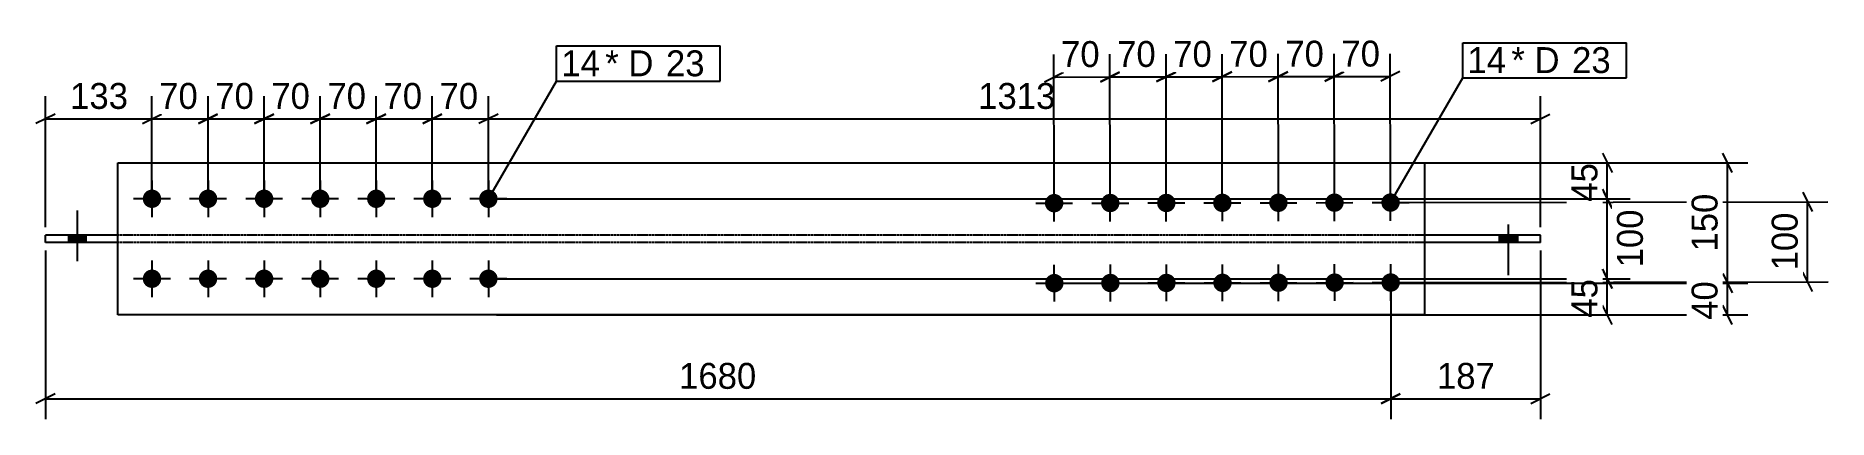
# Model space of a CAD drawing. Header units: millimetres. Extents: x 32 to 9704, y 32 to 958.
# Drawn here: x 32 to 2270, y 32 to 511 of the extents above.
import ezdxf

# ---------------------------------------------------------------- set-up
doc = ezdxf.new("R2010")
doc.units = ezdxf.units.MM
doc.linetypes.add('DXK_LINE_DOT4', pattern=[0.9408, 0.4704, -0.4704])
doc.styles.add('Comic Sans MS', font='COMIC.TTF', dxfattribs={"height": 0.2})

msp = doc.modelspace()

# ---------------------------------------------------------------- hatches: boundary and pattern name
at = {"linetype": 'Continuous'}
for points in [[(177, 296.1, -1), (177, 319.1, -1)], [(247, 296.1, -1), (247, 319.1, -1)], [(317, 296.1, -1), (317, 319.1, -1)], [(387, 296.1, -1), (387, 319.1, -1)], [(457, 296.1, -1), (457, 319.1, -1)], [(527, 296.1, -1), (527, 319.1, -1)], [(597, 296.1, -1), (597, 319.1, -1)], [(1303.3, 313.6, -1), (1303.4, 290.6, -1)], [(1373.3, 313.8, -1), (1373.4, 290.8, -1)], [(1443.3, 313.9, -1), (1443.4, 290.9, -1)], [(1513.3, 314, -1), (1513.4, 291, -1)], [(1583.3, 314.1, -1), (1583.4, 291.1, -1)], [(1653.3, 314.3, -1), (1653.4, 291.3, -1)], [(1723.3, 314.4, -1), (1723.4, 291.4, -1)], [(95, 262.3), (73, 262.3), (73, 252.9), (95, 252.9)], [(95, 262.3), (73, 262.3), (73, 252.9), (95, 252.9)], [(95, 262.3), (73, 262.3), (73, 252.9), (95, 252.9)], [(95, 262.3), (73, 262.3), (73, 252.9), (95, 252.9)], [(95, 262.3), (73, 262.3), (73, 252.9), (95, 252.9)], [(1858.9, 252.9), (1881.9, 252.9), (1881.9, 262.3), (1858.9, 262.3)], [(1858.9, 252.9), (1881.9, 252.9), (1881.9, 262.3), (1858.9, 262.3)], [(1858.9, 252.9), (1881.9, 252.9), (1881.9, 262.3), (1858.9, 262.3)], [(1858.9, 252.9), (1881.9, 252.9), (1881.9, 262.3), (1858.9, 262.3)], [(1858.9, 252.9), (1881.9, 252.9), (1881.9, 262.3), (1858.9, 262.3)], [(177, 196.1, -1), (177, 219.1, -1)], [(247, 196.1, -1), (247, 219.1, -1)], [(317, 196.1, -1), (317, 219.1, -1)], [(387, 196.1, -1), (387, 219.1, -1)], [(457, 196.1, -1), (457, 219.1, -1)], [(527, 196.1, -1), (527, 219.1, -1)], [(597, 196.1, -1), (597, 219.1, -1)], [(1303.5, 213.6, -1), (1303.6, 190.6, -1)], [(1373.5, 213.8, -1), (1373.6, 190.8, -1)], [(1443.5, 213.9, -1), (1443.6, 190.9, -1)], [(1513.5, 214, -1), (1513.6, 191, -1)], [(1583.5, 214.1, -1), (1583.6, 191.2, -1)], [(1653.5, 214.3, -1), (1653.6, 191.3, -1)], [(1723.5, 214.4, -1), (1723.6, 191.4, -1)]]:
    msp.add_hatch(color=3, dxfattribs=at).paths.add_polyline_path(points)

# ---------------------------------------------------------------- linework, layer by layer
at = {"color": 7, "linetype": 'Continuous'}
for p, q in [((886.4, 454.8), (886.4, 498.8)), ((2017.8, 458.8), (2017.8, 502.8)), ((134.3, 162.6), (134.3, 352.6)), ((134.3, 352.6), (1766.2, 352.6)), ((1766.2, 162.6), (1766.2, 352.6)), ((134.3, 262.3), (44, 262.3)), ((44, 252.9), (44, 262.3)), ((134.3, 252.9), (44, 252.9)), ((1910.4, 262.3), (1766.2, 262.3)), ((1910.4, 252.9), (1766.2, 252.9)), ((1910.4, 252.9), (1910.4, 262.3)), ((1766.2, 162.6), (134.3, 162.6))]:
    msp.add_line(p, q, dxfattribs=at)
at = {"color": 8, "linetype": 'Continuous'}
for p, q in [((1373.3, 312.3), (1373, 488.4)), ((1443.3, 312.4), (1443, 488.5)), ((1513.3, 312.5), (1513, 488.6)), ((1583.3, 312.6), (1583, 488.7)), ((1653.3, 312.8), (1653, 488.9)), ((1723.3, 312.9), (1723, 489)), ((1361.1, 454), (1385.1, 466)), ((1373.1, 460), (1443.1, 460.1)), ((1455.1, 466.1), (1431.1, 454.1)), ((1501.1, 454.2), (1525.1, 466.2)), ((1571.1, 454.3), (1595.1, 466.4)), ((1583.1, 460.3), (1653.1, 460.5)), ((1665.1, 466.5), (1641.1, 454.5)), ((1735.1, 466.6), (1711.1, 454.6)), ((44, 272.3), (44, 436)), ((177, 317.6), (177, 436)), ((177, 317.6), (177, 436)), ((247, 317.6), (247, 436)), ((317, 317.6), (317, 436)), ((387, 317.6), (387, 436)), ((457, 317.6), (457, 436)), ((527, 317.6), (527, 436)), ((597, 317.6), (597, 436)), ((597, 317.6), (597, 436)), ((1910.4, 272.3), (1910.4, 436)), ((56, 413.6), (32, 401.6)), ((44, 407.6), (177, 407.6)), ((165, 401.6), (189, 413.6)), ((165, 401.6), (189, 413.6)), ((235, 401.6), (259, 413.6)), ((305, 401.6), (329, 413.6)), ((375, 401.6), (399, 413.6)), ((445, 401.6), (469, 413.6)), ((515, 401.6), (539, 413.6)), ((527, 407.6), (597, 407.6)), ((609, 413.6), (585, 401.6)), ((609, 413.6), (585, 401.6)), ((597, 407.6), (1910.4, 407.6)), ((1898.4, 401.6), (1922.4, 413.6)), ((1988, 364.6), (2000, 340.6)), ((2150, 340.6), (2138, 364.6)), ((607, 352.6), (2019.6, 352.6)), ((1994, 307.6), (1994, 352.6)), ((2144, 202.1), (2144, 352.6)), ((2000, 295.6), (1988, 319.6)), ((2237.9, 315.8), (2249.9, 291.8)), ((607, 307.6), (2019.6, 307.6)), ((1733.4, 302.9), (2269.5, 303.9)), ((2244.1, 203.8), (2243.9, 303.8)), ((44, 242.9), (44, 32)), ((1910.4, 242.9), (1910.4, 32)), ((607, 207.6), (2022.4, 207.6)), ((1733.5, 202.9), (2269.7, 203.9)), ((2000, 195.6), (1988, 219.6)), ((2138, 214.1), (2150, 190.1)), ((2138, 214.1), (2150, 190.1)), ((2144, 162.6), (2144, 202.1)), ((2250.1, 191.8), (2238.1, 215.8)), ((1723.5, 192.9), (1723.5, 32)), ((1723.5, 192.9), (1723.5, 32)), ((607, 162.6), (2019.6, 162.6)), ((2000, 150.6), (1988, 174.6)), ((2150, 150.6), (2138, 174.6)), ((56, 63.6), (32, 51.6)), ((44, 57.6), (1723.5, 57.6)), ((1735.5, 63.6), (1711.5, 51.6)), ((1711.5, 51.6), (1735.5, 63.6)), ((1723.5, 57.6), (1910.4, 57.6)), ((1898.4, 51.6), (1922.4, 63.6))]:
    msp.add_line(p, q, dxfattribs=at)
at = {"color": 3, "linetype": 'Continuous'}
for p, q in [((177, 330.6), (177, 284.6)), ((247, 330.6), (247, 284.6)), ((317, 330.6), (317, 284.6)), ((387, 330.6), (387, 284.6)), ((457, 330.6), (457, 284.6)), ((527, 330.6), (527, 284.6)), ((597, 330.6), (597, 284.6)), ((1303.4, 279.1), (1303.3, 325.1)), ((1373.4, 279.3), (1373.3, 325.3)), ((1443.4, 279.4), (1443.3, 325.4)), ((1513.4, 279.5), (1513.3, 325.5)), ((1583.4, 279.6), (1583.3, 325.6)), ((1653.4, 279.8), (1653.3, 325.8)), ((1723.4, 279.9), (1723.3, 325.9)), ((84, 229.7), (84, 292.9)), ((84, 229.7), (84, 292.9)), ((84, 229.7), (84, 292.9)), ((84, 229.7), (84, 292.9)), ((84, 229.7), (84, 292.9)), ((200, 307.6), (154, 307.6)), ((270, 307.6), (224, 307.6)), ((340, 307.6), (294, 307.6)), ((410, 307.6), (364, 307.6)), ((480, 307.6), (434, 307.6)), ((550, 307.6), (504, 307.6)), ((620, 307.6), (574, 307.6)), ((1280.4, 302.1), (1326.4, 302.2)), ((1350.4, 302.2), (1396.4, 302.3)), ((1420.4, 302.4), (1466.4, 302.4)), ((1490.4, 302.5), (1536.4, 302.6)), ((1560.4, 302.6), (1606.4, 302.7)), ((1630.4, 302.7), (1676.4, 302.8)), ((1700.4, 302.9), (1746.4, 302.9)), ((1870.4, 275.5), (1870.4, 212.3)), ((1870.4, 275.5), (1870.4, 212.3)), ((1870.4, 275.5), (1870.4, 212.3)), ((1870.4, 275.5), (1870.4, 212.3)), ((1870.4, 275.5), (1870.4, 212.3)), ((73, 252.9), (73, 262.3)), ((73, 252.9), (73, 262.3)), ((73, 252.9), (73, 262.3)), ((73, 252.9), (73, 262.3)), ((73, 252.9), (73, 262.3)), ((95, 252.9), (95, 262.3)), ((95, 252.9), (95, 262.3)), ((95, 252.9), (95, 262.3)), ((95, 252.9), (95, 262.3)), ((95, 252.9), (95, 262.3)), ((1858.9, 262.3), (1858.9, 252.9)), ((1858.9, 262.3), (1858.9, 252.9)), ((1858.9, 262.3), (1858.9, 252.9)), ((1858.9, 262.3), (1858.9, 252.9)), ((1858.9, 262.3), (1858.9, 252.9)), ((1881.9, 262.3), (1881.9, 252.9)), ((1881.9, 262.3), (1881.9, 252.9)), ((1881.9, 262.3), (1881.9, 252.9)), ((1881.9, 262.3), (1881.9, 252.9)), ((1881.9, 262.3), (1881.9, 252.9)), ((177, 230.6), (177, 184.6)), ((247, 230.6), (247, 184.6)), ((317, 230.6), (317, 184.6)), ((387, 230.6), (387, 184.6)), ((457, 230.6), (457, 184.6)), ((527, 230.6), (527, 184.6)), ((597, 230.6), (597, 184.6)), ((1303.6, 179.1), (1303.5, 225.1)), ((1373.6, 179.3), (1373.5, 225.3)), ((1443.6, 179.4), (1443.5, 225.4)), ((1513.6, 179.5), (1513.5, 225.5)), ((1583.6, 179.7), (1583.5, 225.6)), ((1653.6, 179.8), (1653.5, 225.8)), ((1723.6, 179.9), (1723.5, 225.9)), ((200, 207.6), (154, 207.6)), ((270, 207.6), (224, 207.6)), ((340, 207.6), (294, 207.6)), ((410, 207.6), (364, 207.6)), ((480, 207.6), (434, 207.6)), ((550, 207.6), (504, 207.6)), ((620, 207.6), (574, 207.6)), ((1280.5, 202.1), (1326.5, 202.2)), ((1350.5, 202.2), (1396.5, 202.3)), ((1420.5, 202.4), (1466.5, 202.4)), ((1490.5, 202.5), (1536.5, 202.6)), ((1560.5, 202.6), (1606.5, 202.7)), ((1630.5, 202.7), (1676.5, 202.8)), ((1700.5, 202.9), (1746.5, 202.9))]:
    msp.add_line(p, q, dxfattribs=at)
at = {"color": 7, "linetype": 'DXK_LINE_DOT4'}
for p, q in [((1766.2, 262.3), (134.3, 262.3)), ((1766.2, 252.9), (134.3, 252.9))]:
    msp.add_line(p, q, dxfattribs=at)

# ---------------------------------------------------------------- wipeouts: each hides what was drawn before it
at = {"color": 0}
for points in [[(733.3, 460.8), (733.3, 492.8), (688, 492.8), (688, 460.8)], [(1864.6, 464.8), (1864.6, 496.8), (1819.4, 496.8), (1819.4, 464.8)]]:
    msp.add_wipeout(points, dxfattribs=at)

# ---------------------------------------------------------------- next in the draw order: wipeouts: each hides what was drawn before it
for points in [[(733.3, 460.8), (733.3, 492.8), (688, 492.8), (688, 460.8)], [(1440.5, 466.1), (1440.4, 510.9), (1375.5, 510.8), (1375.6, 466)], [(1650.5, 466.5), (1650.4, 511.3), (1585.5, 511.2), (1585.6, 466.4)], [(1864.6, 464.8), (1864.6, 496.8), (1819.4, 496.8), (1819.4, 464.8)], [(152.6, 413.6), (152.6, 458.4), (68.4, 458.4), (68.4, 413.6)], [(594.5, 413.6), (594.5, 458.4), (529.6, 458.4), (529.6, 413.6)], [(1305.4, 413.6), (1305.4, 458.4), (1202.1, 458.4), (1202.1, 413.6)], [(1988, 362.6), (1943.2, 362.6), (1943.2, 297.6), (1988, 297.6)], [(2138, 319.4), (2093.2, 319.4), (2093.2, 235.3), (2138, 235.3)], [(2237.9, 295.9), (2193.1, 295.8), (2193.3, 211.7), (2238.1, 211.7)], [(938.9, 63.6), (938.9, 108.4), (828.7, 108.4), (828.7, 63.6)], [(1859.1, 63.6), (1859.1, 108.4), (1774.9, 108.4), (1774.9, 63.6)]]:
    msp.add_wipeout(points, dxfattribs=at)

# ---------------------------------------------------------------- next in the draw order: linework, layer by layer
at = {"color": 7, "linetype": 'Continuous'}
for p, q in [((682, 454.8), (682, 498.8)), ((1813.4, 458.8), (1813.4, 502.8)), ((597, 307.6), (682, 454.8))]:
    msp.add_line(p, q, dxfattribs=at)
at = {"color": 8, "linetype": 'Continuous'}
for p, q in [((1303.3, 312.1), (1303, 488.2)), ((1373.3, 312.3), (1373, 488.4)), ((1443.3, 312.4), (1443, 488.5)), ((1583.3, 312.6), (1583, 488.7)), ((1653.3, 312.8), (1653, 488.9)), ((1291.1, 453.8), (1315.1, 465.9)), ((1303.1, 459.8), (1373.1, 460)), ((1385.1, 466), (1361.1, 454)), ((1431.1, 454.1), (1455.1, 466.1)), ((1513.1, 460.2), (1583.1, 460.3)), ((1595.1, 466.4), (1571.1, 454.3)), ((1641.1, 454.5), (1665.1, 466.5)), ((1653.1, 460.5), (1723.1, 460.6)), ((527, 317.6), (527, 436)), ((457, 407.6), (527, 407.6)), ((539, 413.6), (515, 401.6)), ((1313.5, 352.6), (2169.6, 352.6)), ((1988, 319.6), (2000, 295.6)), ((607, 307.6), (2022.4, 307.6)), ((1994, 207.6), (1994, 307.6))]:
    msp.add_line(p, q, dxfattribs=at)

# ---------------------------------------------------------------- next in the draw order: texts
at = {"color": 3, "style": 'Comic Sans MS'}
for s, rotation, p in [('70', 0.1031, (1382, 472.4)), ('70', 0.1031, (1592, 472.8)), ('45', 90.0002, (1981.6, 304)), ('150', 90.0002, (2131.6, 241.7)), ('100', 90.1033, (2231.7, 218.1))]:
    msp.add_text(s, height=32.38, rotation=rotation, dxfattribs=at).set_placement(p)
for s, p in [('133', (74.8, 420)), ('70', (536, 420)), ('1313', (1208.5, 420)), ('1680', (835.1, 70)), ('187', (1781.3, 70))]:
    msp.add_text(s, height=32.38, dxfattribs=at).set_placement(p)

# ---------------------------------------------------------------- next in the draw order: wipeouts: each hides what was drawn before it
at = {"color": 0}
for points in [[(809.1, 460.8), (809.1, 492.8), (742.9, 492.8), (742.9, 460.8)], [(1940.4, 464.8), (1940.4, 496.8), (1874.2, 496.8), (1874.2, 464.8)]]:
    msp.add_wipeout(points, dxfattribs=at)

# ---------------------------------------------------------------- next in the draw order: wipeouts: each hides what was drawn before it
for points in [[(809.1, 460.8), (809.1, 492.8), (742.9, 492.8), (742.9, 460.8)], [(1370.5, 466), (1370.4, 510.8), (1305.5, 510.7), (1305.6, 465.9)], [(1580.5, 466.3), (1580.4, 511.1), (1515.5, 511), (1515.6, 466.2)], [(1720.5, 466.6), (1720.4, 511.4), (1655.5, 511.3), (1655.6, 466.5)], [(1940.4, 464.8), (1940.4, 496.8), (1874.2, 496.8), (1874.2, 464.8)], [(524.5, 413.6), (524.5, 458.4), (459.6, 458.4), (459.6, 413.6)], [(2044.8, 299.7), (2000, 299.7), (2000, 215.5), (2044.8, 215.5)]]:
    msp.add_wipeout(points, dxfattribs=at)

# ---------------------------------------------------------------- next in the draw order: linework, layer by layer
at = {"color": 8, "linetype": 'Continuous'}
for p, q in [((1513.3, 312.5), (1513, 488.6)), ((1443.1, 460.1), (1513.1, 460.2)), ((1525.1, 466.2), (1501.1, 454.2)), ((457, 317.6), (457, 436)), ((387, 407.6), (457, 407.6)), ((469, 413.6), (445, 401.6)), ((607, 207.6), (2019.6, 207.6)), ((1988, 219.6), (2000, 195.6)), ((1994, 162.6), (1994, 207.6))]:
    msp.add_line(p, q, dxfattribs=at)
at = {"color": 7, "linetype": 'Continuous'}
msp.add_line((1723.4, 302.9), (1813.4, 458.8), dxfattribs=at)

# ---------------------------------------------------------------- next in the draw order: texts
at = {"color": 3, "style": 'Comic Sans MS'}
for s, p in [('14', (688, 460.8)), ('* D', (742.9, 460.8)), ('14', (1819.4, 464.8)), ('* D', (1874.2, 464.8)), ('70', (466, 420))]:
    msp.add_text(s, height=32.38, dxfattribs=at).set_placement(p)
for s, rotation, p in [('70', 0.1031, (1312, 472.3)), ('70', 0.1031, (1522, 472.6)), ('70', 0.1031, (1662, 472.9)), ('100', 90.0002, (2038.4, 221.9))]:
    msp.add_text(s, height=32.38, rotation=rotation, dxfattribs=at).set_placement(p)

# ---------------------------------------------------------------- next in the draw order: wipeouts: each hides what was drawn before it
at = {"color": 0}
for points in [[(870.8, 460.8), (870.8, 492.8), (818.7, 492.8), (818.7, 460.8)], [(2002.2, 464.8), (2002.2, 496.8), (1950, 496.8), (1950, 464.8)]]:
    msp.add_wipeout(points, dxfattribs=at)

# ---------------------------------------------------------------- next in the draw order: wipeouts: each hides what was drawn before it
for points in [[(870.8, 460.8), (870.8, 492.8), (818.7, 492.8), (818.7, 460.8)], [(1510.5, 466.2), (1510.4, 511), (1445.5, 510.9), (1445.6, 466.1)], [(2002.2, 464.8), (2002.2, 496.8), (1950, 496.8), (1950, 464.8)], [(454.5, 413.6), (454.5, 458.4), (389.6, 458.4), (389.6, 413.6)], [(1988, 217.6), (1943.2, 217.6), (1943.2, 152.6), (1988, 152.6)]]:
    msp.add_wipeout(points, dxfattribs=at)

# ---------------------------------------------------------------- next in the draw order: linework, layer by layer
at = {"color": 7, "linetype": 'Continuous'}
for p, q in [((682, 498.8), (886.4, 498.8)), ((1813.4, 502.8), (2017.8, 502.8)), ((682, 454.8), (886.4, 454.8)), ((1813.4, 458.8), (2017.8, 458.8))]:
    msp.add_line(p, q, dxfattribs=at)
at = {"color": 8, "linetype": 'Continuous'}
for p, q in [((387, 317.6), (387, 436)), ((317, 407.6), (387, 407.6)), ((399, 413.6), (375, 401.6)), ((1313.5, 202.1), (2169.6, 202.1)), ((1313.5, 202.1), (2169.6, 202.1)), ((1313.5, 162.6), (2169.6, 162.6))]:
    msp.add_line(p, q, dxfattribs=at)

# ---------------------------------------------------------------- next in the draw order: texts
at = {"color": 3, "style": 'Comic Sans MS'}
for s, p in [('23', (818.7, 460.8)), ('23', (1950, 464.8)), ('70', (396, 420))]:
    msp.add_text(s, height=32.38, dxfattribs=at).set_placement(p)
for s, rotation, p in [('70', 0.1031, (1452, 472.5)), ('45', 90.0002, (1981.6, 159))]:
    msp.add_text(s, height=32.38, rotation=rotation, dxfattribs=at).set_placement(p)

# ---------------------------------------------------------------- next in the draw order: wipeouts: each hides what was drawn before it
at = {"color": 0}
for points in [[(384.5, 413.6), (384.5, 458.4), (319.6, 458.4), (319.6, 413.6)], [(2138, 214.8), (2093.2, 214.8), (2093.2, 149.9), (2138, 149.9)]]:
    msp.add_wipeout(points, dxfattribs=at)

# ---------------------------------------------------------------- next in the draw order: linework, layer by layer
at = {"color": 8, "linetype": 'Continuous'}
for p, q in [((317, 317.6), (317, 436)), ((247, 407.6), (317, 407.6)), ((329, 413.6), (305, 401.6))]:
    msp.add_line(p, q, dxfattribs=at)

# ---------------------------------------------------------------- next in the draw order: texts
at = {"color": 3, "style": 'Comic Sans MS'}
msp.add_text('70', height=32.38, dxfattribs=at).set_placement((326, 420))
msp.add_text('40', height=32.38, rotation=90.0002, dxfattribs=at).set_placement((2131.6, 156.3))

# ---------------------------------------------------------------- next in the draw order: wipeouts: each hides what was drawn before it
at = {"color": 0}
msp.add_wipeout([(314.5, 413.6), (314.5, 458.4), (249.6, 458.4), (249.6, 413.6)], dxfattribs=at)

# ---------------------------------------------------------------- next in the draw order: linework, layer by layer
at = {"color": 8, "linetype": 'Continuous'}
for p, q in [((247, 317.6), (247, 436)), ((177, 407.6), (247, 407.6)), ((259, 413.6), (235, 401.6))]:
    msp.add_line(p, q, dxfattribs=at)

# ---------------------------------------------------------------- next in the draw order: texts
at = {"color": 3, "style": 'Comic Sans MS'}
msp.add_text('70', height=32.38, dxfattribs=at).set_placement((256, 420))

# ---------------------------------------------------------------- next in the draw order: wipeouts: each hides what was drawn before it
at = {"color": 0}
msp.add_wipeout([(244.5, 413.6), (244.5, 458.4), (179.6, 458.4), (179.6, 413.6)], dxfattribs=at)

# ---------------------------------------------------------------- next in the draw order: texts
at = {"color": 3, "style": 'Comic Sans MS'}
msp.add_text('70', height=32.38, dxfattribs=at).set_placement((186, 420))

doc.saveas('drawing.dxf')
